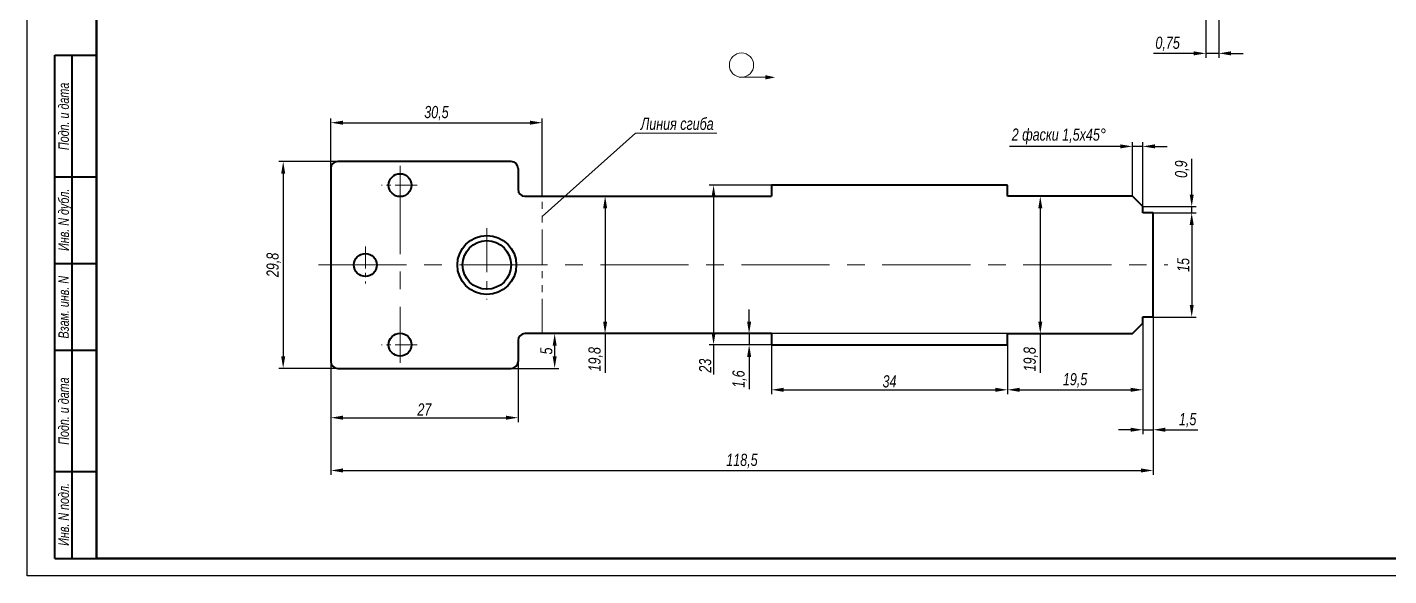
# Model space of a CAD drawing. Header units: millimetres. Extents: x 13671 to 14265, y -3050 to -2630.
# Drawn here: x 13671.3 to 14063.8, y -3050.1 to -2892 of the extents above; entities that cross this region are included whole.
import ezdxf

# ---------------------------------------------------------------- set-up
doc = ezdxf.new("R2010")
doc.units = ezdxf.units.MM
doc.linetypes.add('LT_03', pattern=[20.32, 12.7, -2.54, 2.54, -2.54])
doc.linetypes.add('LT_04', pattern=[20, 10, -2, 2, -2, 2, -2])
for name, color, linetype, lineweight in [('Layer_01', 4, 'Continuous', 13), ('Layer_02', 5, 'LT_04', 13), ('Layer_05', 7, 'Continuous', 40), ('Layer_08', 1, 'Continuous', 15), ('Layer_09', 6, 'Continuous', 15), ('Layer_10', 1, 'LT_03', 15), ('Layer_13', 7, 'Continuous', 40), ('Layer_20', 7, 'Continuous', 50)]:
    doc.layers.add(name, color=color, linetype=linetype, lineweight=lineweight)
doc.styles.add('Style_01', font='ARIALNI.TTF', dxfattribs={"width": 0.9, "height": 3.5})
doc.dimstyles.new('DimStyle_04', dxfattribs={"dimtxt": 3.5, "dimasz": 3.5, "dimexe": 1.25, "dimexo": 0, "dimtad": 1, "dimlfac": 0.5, "dimtxsty": 'Style_01', "dimcen": 2.5, "dimazin": 3, "dimtfac": 1, "dimtmove": 0, "dimatfit": 3})
doc.dimstyles.new('DimStyle_05', dxfattribs={"dimtxt": 3.5, "dimasz": 3.5, "dimexe": 1.25, "dimexo": 0, "dimtad": 1, "dimdec": 1, "dimlfac": 0.5, "dimtxsty": 'Style_01', "dimcen": 0, "dimazin": 3, "dimtfac": 1, "dimtdec": 1, "dimtmove": 0, "dimatfit": 3})

# ---------------------------------------------------------------- blocks, each defined once
blk = doc.blocks.new('*D43')
at = {"layer": 'Defpoints', "color": 0, "ltscale": 0.5, "transparency": 16777216}
for p in [(14011.07, -2869.26), (14014.82, -2869.26), (14011.07, -2899.52)]:
    blk.add_point(p, dxfattribs=at)
at = {"layer": 'Layer_08', "color": 0, "lineweight": -2, "ltscale": 0.5, "transparency": 16777216}
for p, q in [((14011.07, -2869.26), (14011.07, -2900.77)), ((14014.82, -2869.26), (14014.82, -2900.77)), ((14007.57, -2899.52), (13995.99, -2899.52)), ((14014.82, -2899.52), (14011.07, -2899.52)), ((14018.32, -2899.52), (14021.82, -2899.52))]:
    blk.add_line(p, q, dxfattribs=at)
at = {"layer": 'Layer_08', "color": 0, "ltscale": 0.5, "transparency": 16777216}
for points in [[(14007.57, -2898.94), (14007.57, -2900.11), (14011.07, -2899.52)], [(14018.32, -2898.94), (14018.32, -2900.11), (14014.82, -2899.52)]]:
    blk.add_solid(points, dxfattribs=at)
at = {"layer": 'Layer_08', "color": 0, "ltscale": 0.5, "transparency": 16777216, "insert": (14000.03, -2896.79), "char_height": 3.5, "attachment_point": 5, "style": 'Style_01'}
blk.add_mtext('0,75', dxfattribs=at)
blk = doc.blocks.new('*D55')
at = {"layer": 'Defpoints', "color": 0, "ltscale": 0.5, "transparency": 16777216}
for p in [(13992.86, -2943.7), (13992.86, -2945.5), (14006.97, -2945.5)]:
    blk.add_point(p, dxfattribs=at)
at = {"layer": 'Layer_08', "color": 0, "lineweight": -2, "ltscale": 0.5, "transparency": 16777216}
for p, q in [((14006.97, -2940.2), (14006.97, -2929.91)), ((13992.86, -2943.7), (14008.22, -2943.7)), ((13992.86, -2945.5), (14008.22, -2945.5)), ((14006.97, -2945.5), (14006.97, -2943.7)), ((14006.97, -2949), (14006.97, -2952.5))]:
    blk.add_line(p, q, dxfattribs=at)
at = {"layer": 'Layer_08', "color": 0, "ltscale": 0.5, "transparency": 16777216}
for points in [[(14006.39, -2940.2), (14007.56, -2940.2), (14006.97, -2943.7)], [(14006.39, -2949), (14007.56, -2949), (14006.97, -2945.5)]]:
    blk.add_solid(points, dxfattribs=at)
at = {"layer": 'Layer_08', "color": 0, "ltscale": 0.5, "transparency": 16777216, "insert": (14004.24, -2932.9), "char_height": 3.5, "attachment_point": 5, "rotation": 90, "style": 'Style_01'}
blk.add_mtext('0,9', dxfattribs=at)
blk = doc.blocks.new('*D56')
at = {"layer": 'Defpoints', "color": 0, "ltscale": 0.5, "transparency": 16777216}
for p in [(13992.86, -2975.5), (13995.86, -2975.5), (13995.86, -3007.99)]:
    blk.add_point(p, dxfattribs=at)
at = {"layer": 'Layer_08', "color": 0, "lineweight": -2, "ltscale": 0.5, "transparency": 16777216}
for p, q in [((13992.86, -2975.5), (13992.86, -3009.24)), ((13995.86, -2975.5), (13995.86, -3009.24)), ((13989.36, -3007.99), (13985.86, -3007.99)), ((13992.86, -3007.99), (13995.86, -3007.99)), ((13999.36, -3007.99), (14008.7, -3007.99))]:
    blk.add_line(p, q, dxfattribs=at)
at = {"layer": 'Layer_08', "color": 0, "ltscale": 0.5, "transparency": 16777216}
for points in [[(13989.36, -3007.4), (13989.36, -3008.57), (13992.86, -3007.99)], [(13999.36, -3007.4), (13999.36, -3008.57), (13995.86, -3007.99)]]:
    blk.add_solid(points, dxfattribs=at)
at = {"layer": 'Layer_08', "color": 0, "ltscale": 0.5, "transparency": 16777216, "insert": (14005.81, -3005.25), "char_height": 3.5, "attachment_point": 5, "style": 'Style_01'}
blk.add_mtext('1,5', dxfattribs=at)
blk = doc.blocks.new('*D57')
at = {"layer": 'Defpoints', "color": 0, "ltscale": 0.5, "transparency": 16777216}
for p in [(13819.72, -2919.5), (13819.72, -2940.7), (13758.78, -2960.5)]:
    blk.add_point(p, dxfattribs=at)
at = {"layer": 'Layer_08', "color": 0, "lineweight": -2, "ltscale": 0.5, "transparency": 16777216}
for p, q in [((13758.78, -2960.5), (13758.78, -2918.25)), ((13762.28, -2919.5), (13816.22, -2919.5)), ((13819.72, -2940.7), (13819.72, -2918.25))]:
    blk.add_line(p, q, dxfattribs=at)
at = {"layer": 'Layer_08', "color": 0, "ltscale": 0.5, "transparency": 16777216}
for points in [[(13762.28, -2918.92), (13762.28, -2920.08), (13758.78, -2919.5)], [(13816.22, -2918.92), (13816.22, -2920.08), (13819.72, -2919.5)]]:
    blk.add_solid(points, dxfattribs=at)
at = {"layer": 'Layer_08', "color": 0, "ltscale": 0.5, "transparency": 16777216, "insert": (13789.25, -2916.76), "char_height": 3.5, "attachment_point": 5, "style": 'Style_01'}
blk.add_mtext('30,5', dxfattribs=at)
blk = doc.blocks.new('*D58')
at = {"layer": 'Defpoints', "color": 0, "ltscale": 0.5, "transparency": 16777216}
for p in [(13760.78, -2930.7), (13745.07, -2990.3), (13760.78, -2990.3)]:
    blk.add_point(p, dxfattribs=at)
at = {"layer": 'Layer_08', "color": 0, "lineweight": -2, "ltscale": 0.5, "transparency": 16777216}
for p, q in [((13760.78, -2930.7), (13743.82, -2930.7)), ((13745.07, -2934.2), (13745.07, -2986.8)), ((13760.78, -2990.3), (13743.82, -2990.3))]:
    blk.add_line(p, q, dxfattribs=at)
at = {"layer": 'Layer_08', "color": 0, "ltscale": 0.5, "transparency": 16777216}
for points in [[(13744.49, -2934.2), (13745.66, -2934.2), (13745.07, -2930.7)], [(13744.49, -2986.8), (13745.66, -2986.8), (13745.07, -2990.3)]]:
    blk.add_solid(points, dxfattribs=at)
at = {"layer": 'Layer_08', "color": 0, "ltscale": 0.5, "transparency": 16777216, "insert": (13742.34, -2960.5), "char_height": 3.5, "attachment_point": 5, "rotation": 90, "style": 'Style_01'}
blk.add_mtext('29,8', dxfattribs=at)
blk = doc.blocks.new('*D59')
at = {"layer": 'Defpoints', "color": 0, "ltscale": 0.5, "transparency": 16777216}
for p in [(13885.86, -2980.3), (13953.86, -2983.5), (13953.86, -2996.48)]:
    blk.add_point(p, dxfattribs=at)
at = {"layer": 'Layer_08', "color": 0, "lineweight": -2, "ltscale": 0.5, "transparency": 16777216}
for p, q in [((13885.86, -2980.3), (13885.86, -2997.73)), ((13953.86, -2983.5), (13953.86, -2997.73)), ((13889.36, -2996.48), (13950.36, -2996.48))]:
    blk.add_line(p, q, dxfattribs=at)
at = {"layer": 'Layer_08', "color": 0, "ltscale": 0.5, "transparency": 16777216}
for points in [[(13889.36, -2995.9), (13889.36, -2997.06), (13885.86, -2996.48)], [(13950.36, -2995.9), (13950.36, -2997.06), (13953.86, -2996.48)]]:
    blk.add_solid(points, dxfattribs=at)
at = {"layer": 'Layer_08', "color": 0, "ltscale": 0.5, "transparency": 16777216, "insert": (13919.86, -2994.07), "char_height": 3.5, "attachment_point": 5, "style": 'Style_01'}
blk.add_mtext('34', dxfattribs=at)
blk = doc.blocks.new('*D61')
at = {"layer": 'Defpoints', "color": 0, "ltscale": 0.5, "transparency": 16777216}
for p in [(13758.78, -2960.5), (13995.86, -2960.5), (13995.86, -3019.73)]:
    blk.add_point(p, dxfattribs=at)
at = {"layer": 'Layer_08', "color": 0, "lineweight": -2, "ltscale": 0.5, "transparency": 16777216}
for p, q in [((13758.78, -2960.5), (13758.78, -3020.98)), ((13995.86, -2960.5), (13995.86, -3020.98)), ((13762.28, -3019.73), (13992.36, -3019.73))]:
    blk.add_line(p, q, dxfattribs=at)
at = {"layer": 'Layer_08', "color": 0, "ltscale": 0.5, "transparency": 16777216}
for points in [[(13762.28, -3019.14), (13762.28, -3020.31), (13758.78, -3019.73)], [(13992.36, -3019.14), (13992.36, -3020.31), (13995.86, -3019.73)]]:
    blk.add_solid(points, dxfattribs=at)
at = {"layer": 'Layer_08', "color": 0, "ltscale": 0.5, "transparency": 16777216, "insert": (13877.32, -3016.99), "char_height": 3.5, "attachment_point": 5, "style": 'Style_01'}
blk.add_mtext('118,5', dxfattribs=at)
blk = doc.blocks.new('*D62')
at = {"layer": 'Defpoints', "color": 0, "ltscale": 0.5, "transparency": 16777216}
for p in [(13989.86, -2926.33), (13989.86, -2940.7), (13992.86, -2943.7)]:
    blk.add_point(p, dxfattribs=at)
at = {"layer": 'Layer_08', "color": 0, "lineweight": -2, "ltscale": 0.5, "transparency": 16777216}
for p, q in [((13986.36, -2926.33), (13954.47, -2926.33)), ((13989.86, -2940.7), (13989.86, -2925.08)), ((13992.86, -2926.33), (13989.86, -2926.33)), ((13992.86, -2943.7), (13992.86, -2925.08)), ((13996.36, -2926.33), (13999.86, -2926.33))]:
    blk.add_line(p, q, dxfattribs=at)
at = {"layer": 'Layer_08', "color": 0, "ltscale": 0.5, "transparency": 16777216}
for points in [[(13986.36, -2925.75), (13986.36, -2926.91), (13989.86, -2926.33)], [(13996.36, -2925.75), (13996.36, -2926.91), (13992.86, -2926.33)]]:
    blk.add_solid(points, dxfattribs=at)
at = {"layer": 'Layer_08', "color": 0, "ltscale": 0.5, "transparency": 16777216, "insert": (13968.67, -2923.46), "char_height": 3.5, "attachment_point": 5, "style": 'Style_01'}
blk.add_mtext('2 фаски 1,5х45%%D', dxfattribs=at)
blk = doc.blocks.new('Block_198')
at = {"layer": 'Layer_05', "linetype": 'Continuous'}
for p, q in [((8, 5), (8, 150)), ((8, 150), (20, 150)), ((13, 5), (13, 150)), ((8, 115), (20, 115)), ((8, 90), (20, 90)), ((8, 65), (20, 65)), ((8, 30), (20, 30)), ((8, 5), (20, 5))]:
    blk.add_line(p, q, dxfattribs=at)
at = {"layer": 'Layer_20', "lineweight": 25}
for p, q in [((0, 0), (0, 420)), ((594, 0), (0, 0))]:
    blk.add_line(p, q, dxfattribs=at)
at = {"layer": 'Layer_20'}
for p, q in [((20, 415), (20, 5)), ((20, 5), (589, 5))]:
    blk.add_line(p, q, dxfattribs=at)
at = {"layer": 'Layer_05', "linetype": 'Continuous', "lineweight": 25, "style": 'Style_01', "width": 0.9}
for s, p in [('Подп. и дата', (12, 122.68)), ('Инв. N дубл.', (12, 93.62)), ('Взам. инв. N', (11.99, 68.36)), ('Подп. и дата', (12, 37.74)), ('Инв. N подл.', (12, 8.63))]:
    blk.add_text(s, height=3, rotation=90, dxfattribs=at).set_placement(p)
blk = doc.blocks.new('*D198')
at = {"layer": 'Defpoints', "color": 0, "ltscale": 0.5, "transparency": 16777216}
for p in [(13758.78, -2985.26), (13812.78, -2985.3), (13812.78, -3004.52)]:
    blk.add_point(p, dxfattribs=at)
at = {"layer": 'Layer_08', "color": 0, "lineweight": -2, "ltscale": 0.5, "transparency": 16777216}
for p, q in [((13758.78, -2985.26), (13758.78, -3005.77)), ((13812.78, -2985.3), (13812.78, -3005.77)), ((13762.28, -3004.52), (13809.28, -3004.52))]:
    blk.add_line(p, q, dxfattribs=at)
at = {"layer": 'Layer_08', "color": 0, "ltscale": 0.5, "transparency": 16777216}
for points in [[(13762.28, -3003.93), (13762.28, -3005.1), (13758.78, -3004.52)], [(13809.28, -3003.93), (13809.28, -3005.1), (13812.78, -3004.52)]]:
    blk.add_solid(points, dxfattribs=at)
at = {"layer": 'Layer_08', "color": 0, "ltscale": 0.5, "transparency": 16777216, "insert": (13785.78, -3002.14), "char_height": 3.5, "attachment_point": 5, "style": 'Style_01'}
blk.add_mtext('27', dxfattribs=at)
blk = doc.blocks.new('*D199')
at = {"layer": 'Defpoints', "color": 0, "ltscale": 0.5, "transparency": 16777216}
for p in [(13817.8, -2980.3), (13805.26, -2990.3), (13823.33, -2990.3)]:
    blk.add_point(p, dxfattribs=at)
at = {"layer": 'Layer_08', "color": 0, "lineweight": -2, "ltscale": 0.5, "transparency": 16777216}
for p, q in [((13817.8, -2980.3), (13824.58, -2980.3)), ((13823.33, -2983.8), (13823.33, -2986.8)), ((13805.26, -2990.3), (13824.58, -2990.3))]:
    blk.add_line(p, q, dxfattribs=at)
at = {"layer": 'Layer_08', "color": 0, "ltscale": 0.5, "transparency": 16777216}
for points in [[(13822.75, -2983.8), (13823.92, -2983.8), (13823.33, -2980.3)], [(13822.75, -2986.8), (13823.92, -2986.8), (13823.33, -2990.3)]]:
    blk.add_solid(points, dxfattribs=at)
at = {"layer": 'Layer_08', "color": 0, "ltscale": 0.5, "transparency": 16777216, "insert": (13820.93, -2985.3), "char_height": 3.5, "attachment_point": 5, "rotation": 90, "style": 'Style_01'}
blk.add_mtext('5', dxfattribs=at)
blk = doc.blocks.new('*D200')
at = {"layer": 'Defpoints', "color": 0, "ltscale": 0.5, "transparency": 16777216}
for p in [(13850.32, -2940.7), (13837.88, -2980.3), (13850.32, -2980.3)]:
    blk.add_point(p, dxfattribs=at)
at = {"layer": 'Layer_08', "color": 0, "lineweight": -2, "ltscale": 0.5, "transparency": 16777216}
for p, q in [((13850.32, -2940.7), (13836.63, -2940.7)), ((13837.88, -2944.2), (13837.88, -2976.8)), ((13850.32, -2980.3), (13836.63, -2980.3)), ((13837.88, -2980.3), (13837.88, -2991.57))]:
    blk.add_line(p, q, dxfattribs=at)
at = {"layer": 'Layer_08', "color": 0, "ltscale": 0.5, "transparency": 16777216}
for points in [[(13837.3, -2944.2), (13838.47, -2944.2), (13837.88, -2940.7)], [(13837.3, -2976.8), (13838.47, -2976.8), (13837.88, -2980.3)]]:
    blk.add_solid(points, dxfattribs=at)
at = {"layer": 'Layer_08', "color": 0, "ltscale": 0.5, "transparency": 16777216, "insert": (13835.15, -2987.68), "char_height": 3.5, "attachment_point": 5, "rotation": 90, "style": 'Style_01'}
blk.add_mtext('19,8', dxfattribs=at)
blk = doc.blocks.new('*D201')
at = {"layer": 'Defpoints', "color": 0, "ltscale": 0.5, "transparency": 16777216}
for p in [(13953.86, -2980.3), (13879.39, -2983.5), (13885.86, -2983.5)]:
    blk.add_point(p, dxfattribs=at)
at = {"layer": 'Layer_08', "color": 0, "lineweight": -2, "ltscale": 0.5, "transparency": 16777216}
for p, q in [((13879.39, -2976.8), (13879.39, -2973.3)), ((13953.86, -2980.3), (13878.14, -2980.3)), ((13879.39, -2980.3), (13879.39, -2983.5)), ((13885.86, -2983.5), (13878.14, -2983.5)), ((13879.39, -2987), (13879.39, -2996.28))]:
    blk.add_line(p, q, dxfattribs=at)
at = {"layer": 'Layer_08', "color": 0, "ltscale": 0.5, "transparency": 16777216}
for points in [[(13878.81, -2976.8), (13879.98, -2976.8), (13879.39, -2980.3)], [(13878.81, -2987), (13879.98, -2987), (13879.39, -2983.5)]]:
    blk.add_solid(points, dxfattribs=at)
at = {"layer": 'Layer_08', "color": 0, "ltscale": 0.5, "transparency": 16777216, "insert": (13876.66, -2993.39), "char_height": 3.5, "attachment_point": 5, "rotation": 90, "style": 'Style_01'}
blk.add_mtext('1,6', dxfattribs=at)
blk = doc.blocks.new('*D202')
at = {"layer": 'Defpoints', "color": 0, "ltscale": 0.5, "transparency": 16777216}
for p in [(13995.86, -2945.5), (13995.86, -2975.5), (14006.97, -2975.5)]:
    blk.add_point(p, dxfattribs=at)
at = {"layer": 'Layer_08', "color": 0, "lineweight": -2, "ltscale": 0.5, "transparency": 16777216}
for p, q in [((13995.86, -2945.5), (14008.22, -2945.5)), ((14006.97, -2949), (14006.97, -2972)), ((13995.86, -2975.5), (14008.22, -2975.5))]:
    blk.add_line(p, q, dxfattribs=at)
at = {"layer": 'Layer_08', "color": 0, "ltscale": 0.5, "transparency": 16777216}
for points in [[(14006.39, -2949), (14007.56, -2949), (14006.97, -2945.5)], [(14006.39, -2972), (14007.56, -2972), (14006.97, -2975.5)]]:
    blk.add_solid(points, dxfattribs=at)
at = {"layer": 'Layer_08', "color": 0, "ltscale": 0.5, "transparency": 16777216, "insert": (14004.56, -2960.5), "char_height": 3.5, "attachment_point": 5, "rotation": 90, "style": 'Style_01'}
blk.add_mtext('15', dxfattribs=at)
blk = doc.blocks.new('*D203')
at = {"layer": 'Defpoints', "color": 0, "ltscale": 0.5, "transparency": 16777216}
for p in [(13869.14, -2937.5), (13885.86, -2937.5), (13885.86, -2983.5)]:
    blk.add_point(p, dxfattribs=at)
at = {"layer": 'Layer_08', "color": 0, "lineweight": -2, "ltscale": 0.5, "transparency": 16777216}
for p, q in [((13885.86, -2937.5), (13867.89, -2937.5)), ((13869.14, -2941), (13869.14, -2980)), ((13885.86, -2983.5), (13867.89, -2983.5)), ((13869.14, -2983.5), (13869.14, -2992.05))]:
    blk.add_line(p, q, dxfattribs=at)
at = {"layer": 'Layer_08', "color": 0, "ltscale": 0.5, "transparency": 16777216}
for points in [[(13868.55, -2941), (13869.72, -2941), (13869.14, -2937.5)], [(13868.55, -2980), (13869.72, -2980), (13869.14, -2983.5)]]:
    blk.add_solid(points, dxfattribs=at)
at = {"layer": 'Layer_08', "color": 0, "ltscale": 0.5, "transparency": 16777216, "insert": (13866.73, -2989.53), "char_height": 3.5, "attachment_point": 5, "rotation": 90, "style": 'Style_01'}
blk.add_mtext('23', dxfattribs=at)
blk = doc.blocks.new('*D204')
at = {"layer": 'Defpoints', "color": 0, "ltscale": 0.5, "transparency": 16777216}
for p in [(13963.32, -2940.7), (13971.86, -2940.7), (13971.86, -2980.3)]:
    blk.add_point(p, dxfattribs=at)
at = {"layer": 'Layer_08', "color": 0, "lineweight": -2, "ltscale": 0.5, "transparency": 16777216}
for p, q in [((13971.86, -2940.7), (13962.07, -2940.7)), ((13963.32, -2944.2), (13963.32, -2976.8)), ((13971.86, -2980.3), (13962.07, -2980.3)), ((13963.32, -2980.3), (13963.32, -2991.57))]:
    blk.add_line(p, q, dxfattribs=at)
at = {"layer": 'Layer_08', "color": 0, "ltscale": 0.5, "transparency": 16777216}
for points in [[(13962.74, -2944.2), (13963.91, -2944.2), (13963.32, -2940.7)], [(13962.74, -2976.8), (13963.91, -2976.8), (13963.32, -2980.3)]]:
    blk.add_solid(points, dxfattribs=at)
at = {"layer": 'Layer_08', "color": 0, "ltscale": 0.5, "transparency": 16777216, "insert": (13960.59, -2987.68), "char_height": 3.5, "attachment_point": 5, "rotation": 90, "style": 'Style_01'}
blk.add_mtext('19,8', dxfattribs=at)
blk = doc.blocks.new('*D205')
at = {"layer": 'Defpoints', "color": 0, "ltscale": 0.5, "transparency": 16777216}
for p in [(13992.86, -2977.3), (13953.86, -2983.5), (13992.86, -2996.48)]:
    blk.add_point(p, dxfattribs=at)
at = {"layer": 'Layer_08', "color": 0, "lineweight": -2, "ltscale": 0.5, "transparency": 16777216}
for p, q in [((13992.86, -2977.3), (13992.86, -2997.73)), ((13953.86, -2983.5), (13953.86, -2997.73)), ((13957.36, -2996.48), (13989.36, -2996.48))]:
    blk.add_line(p, q, dxfattribs=at)
at = {"layer": 'Layer_08', "color": 0, "ltscale": 0.5, "transparency": 16777216}
for points in [[(13957.36, -2995.9), (13957.36, -2997.06), (13953.86, -2996.48)], [(13989.36, -2995.9), (13989.36, -2997.06), (13992.86, -2996.48)]]:
    blk.add_solid(points, dxfattribs=at)
at = {"layer": 'Layer_08', "color": 0, "ltscale": 0.5, "transparency": 16777216, "insert": (13973.36, -2993.75), "char_height": 3.5, "attachment_point": 5, "style": 'Style_01'}
blk.add_mtext('19,5', dxfattribs=at)

msp = doc.modelspace()

# ---------------------------------------------------------------- linework, layer by layer
at = {"layer": 'Layer_01'}
msp.add_line((13877.193, -2906.418), (13884.096, -2906.426), dxfattribs=at)
msp.add_circle((13877.193, -2902.913), 3.505, dxfattribs=at)
msp.add_solid([(13884.097, -2907.041), (13886.918, -2906.43), (13884.096, -2905.81)], dxfattribs=at)
at = {"layer": 'Layer_02'}
msp.add_line((13819.722, -2980.298), (13819.722, -2940.698), dxfattribs=at)
at = {"layer": 'Layer_09'}
for points in [[(13846.679, -2922.556), (13819.722, -2946.536)], [(13870.038, -2922.556), (13846.679, -2922.556)]]:
    msp.add_lwpolyline(points, dxfattribs=at)
at = {"layer": 'Layer_10', "ltscale": 2}
for p, q in [((13778.78, -2931.945), (13778.78, -2988.723)), ((13755.227, -2960.498), (14000.068, -2960.498))]:
    msp.add_line(p, q, dxfattribs=at)
at = {"layer": 'Layer_10', "ltscale": 0.5}
for p, q in [((13783.742, -2937.498), (13773.418, -2937.498)), ((13768.773, -2955.152), (13768.787, -2965.845)), ((13783.742, -2983.498), (13773.418, -2983.498))]:
    msp.add_line(p, q, dxfattribs=at)
at = {"layer": 'Layer_10'}
msp.add_line((13803.78, -2949.902), (13803.78, -2970.426), dxfattribs=at)
at = {"layer": 'Layer_13', "linetype": 'Continuous'}
for p, q in [((13810.78, -2930.698), (13760.78, -2930.698)), ((13758.78, -2932.698), (13758.78, -2988.298)), ((13812.78, -2932.698), (13812.78, -2938.698)), ((13885.863, -2937.498), (13885.863, -2940.698)), ((13953.863, -2937.498), (13885.863, -2937.498)), ((13953.863, -2940.698), (13953.863, -2937.498)), ((13814.78, -2940.698), (13885.863, -2940.698)), ((13989.863, -2940.698), (13953.863, -2940.698)), ((13992.863, -2943.698), (13989.863, -2940.698)), ((13992.863, -2945.498), (13992.863, -2943.698)), ((13995.863, -2945.498), (13992.863, -2945.498)), ((13995.863, -2975.498), (13995.863, -2945.498)), ((13989.863, -2980.298), (13992.863, -2977.298)), ((13992.863, -2975.498), (13995.863, -2975.498)), ((13992.863, -2977.298), (13992.863, -2975.498)), ((13812.78, -2982.298), (13812.78, -2988.298)), ((13885.863, -2980.298), (13814.78, -2980.298)), ((13885.863, -2980.298), (13885.863, -2983.498)), ((13953.863, -2980.298), (13989.863, -2980.298)), ((13953.863, -2983.498), (13953.863, -2980.298)), ((13885.863, -2983.498), (13953.863, -2983.498)), ((13760.78, -2990.298), (13810.78, -2990.298))]:
    msp.add_line(p, q, dxfattribs=at)
for centre, radius in [((13778.78, -2937.498), 3.3), ((13803.78, -2960.498), 8.5), ((13803.78, -2960.498), 7), ((13768.78, -2960.498), 3.3), ((13778.78, -2983.498), 3.3)]:
    msp.add_circle(centre, radius, dxfattribs=at)
for centre, start, end in [((13760.78, -2932.698), 90, 180), ((13810.78, -2932.698), 0, 90), ((13814.78, -2938.698), 180, 270), ((13814.78, -2982.298), 90, 180), ((13760.78, -2988.298), 180, 270), ((13810.78, -2988.298), 270, 0)]:
    msp.add_arc(centre, 2, start, end, dxfattribs=at)

# ---------------------------------------------------------------- block references
at = {"layer": 'Layer_08', "ltscale": 0.5}
msp.add_blockref('Block_198', (13671.29, -3050.069), dxfattribs=at)

# ---------------------------------------------------------------- texts
at = {"layer": 'Layer_01', "insert": (13869.168, -2921.621), "char_height": 3.5, "width": 195.13822, "attachment_point": 9, "style": 'Style_01'}
msp.add_mtext('Линия сгиба', dxfattribs=at)

# ---------------------------------------------------------------- dimensions: what is measured, and where the dimension line sits
at = {"layer": 'Layer_08', "ltscale": 0.5}
dim = msp.add_linear_dim(base=(14011.071, -2899.524), p1=(14014.821, -2869.257), p2=(14011.071, -2869.257), angle=180, text='0,75', dimstyle='DimStyle_05', dxfattribs=at)
dim.commit()
dim.dimension.update_dxf_attribs({"geometry": '*D43', "text_midpoint": (14000.032, -2896.788)})
for base, p1, p2, dimstyle, picture, middle in [((13819.722, -2919.499), (13758.78, -2960.498), (13819.722, -2940.698), 'DimStyle_05', '*D57', (13789.251, -2916.764)), ((13995.863, -3019.727), (13758.78, -2960.498), (13995.863, -2960.498), 'DimStyle_05', '*D61', (13877.322, -3016.992)), ((13992.863, -2996.481), (13953.863, -2983.498), (13992.863, -2977.298), 'DimStyle_05', '*D205', (13973.363, -2993.746)), ((13953.863, -2996.481), (13885.863, -2980.298), (13953.863, -2983.498), 'DimStyle_05', '*D59', (13919.863, -2994.069)), ((13812.78, -3004.518), (13758.78, -2985.257), (13812.78, -2985.298), 'DimStyle_04', '*D198', (13785.78, -3002.136))]:
    dim = msp.add_linear_dim(base=base, p1=p1, p2=p2, dimstyle=dimstyle, dxfattribs=at)
    dim.commit()
    dim.dimension.update_dxf_attribs({"geometry": picture, "text_midpoint": middle})
dim = msp.add_linear_dim(base=(13989.863, -2926.329), p1=(13992.863, -2943.698), p2=(13989.863, -2940.698), text='2 фаски <>х45%%D', dimstyle='DimStyle_05', dxfattribs=at)
dim.commit()
dim.dimension.update_dxf_attribs({"geometry": '*D62', "text_midpoint": (13968.665, -2923.461)})
for base, p1, p2, dimstyle, picture, middle in [((13745.074, -2990.298), (13760.78, -2930.698), (13760.78, -2990.298), 'DimStyle_05', '*D58', (13742.338, -2960.498)), ((13879.393, -2983.498), (13953.863, -2980.298), (13885.863, -2983.498), 'DimStyle_05', '*D201', (13876.657, -2993.387)), ((13823.335, -2990.298), (13817.802, -2980.298), (13805.262, -2990.298), 'DimStyle_04', '*D199', (13820.93, -2985.298))]:
    dim = msp.add_linear_dim(base=base, p1=p1, p2=p2, angle=90, dimstyle=dimstyle, dxfattribs=at)
    dim.commit()
    dim.dimension.update_dxf_attribs({"geometry": picture, "text_midpoint": middle})
for base, p1, p2, picture, middle in [((14006.972, -2945.498), (13992.863, -2943.698), (13992.863, -2945.498), '*D55', (14006.972, -2932.904)), ((13869.138, -2937.498), (13885.863, -2983.498), (13885.863, -2937.498), '*D203', (13869.138, -2989.526)), ((13837.884, -2980.298), (13850.322, -2940.698), (13850.322, -2980.298), '*D200', (13837.884, -2987.682)), ((13963.322, -2940.698), (13971.863, -2980.298), (13971.863, -2940.698), '*D204', (13963.322, -2987.682)), ((14006.972, -2975.498), (13995.863, -2945.498), (13995.863, -2975.498), '*D202', (14006.972, -2960.498))]:
    dim = msp.add_linear_dim(base=base, p1=p1, p2=p2, angle=90, dimstyle='DimStyle_05', dxfattribs=at)
    dim.commit()
    dim.dimension.update_dxf_attribs({"geometry": picture, "text_midpoint": middle, "dimtype": 160})
dim = msp.add_linear_dim(base=(13995.863, -3007.988), p1=(13992.863, -2975.498), p2=(13995.863, -2975.498), dimstyle='DimStyle_05', dxfattribs=at)
dim.commit()
dim.dimension.update_dxf_attribs({"geometry": '*D56', "text_midpoint": (14005.809, -3007.988), "dimtype": 160})

doc.saveas('drawing.dxf')
